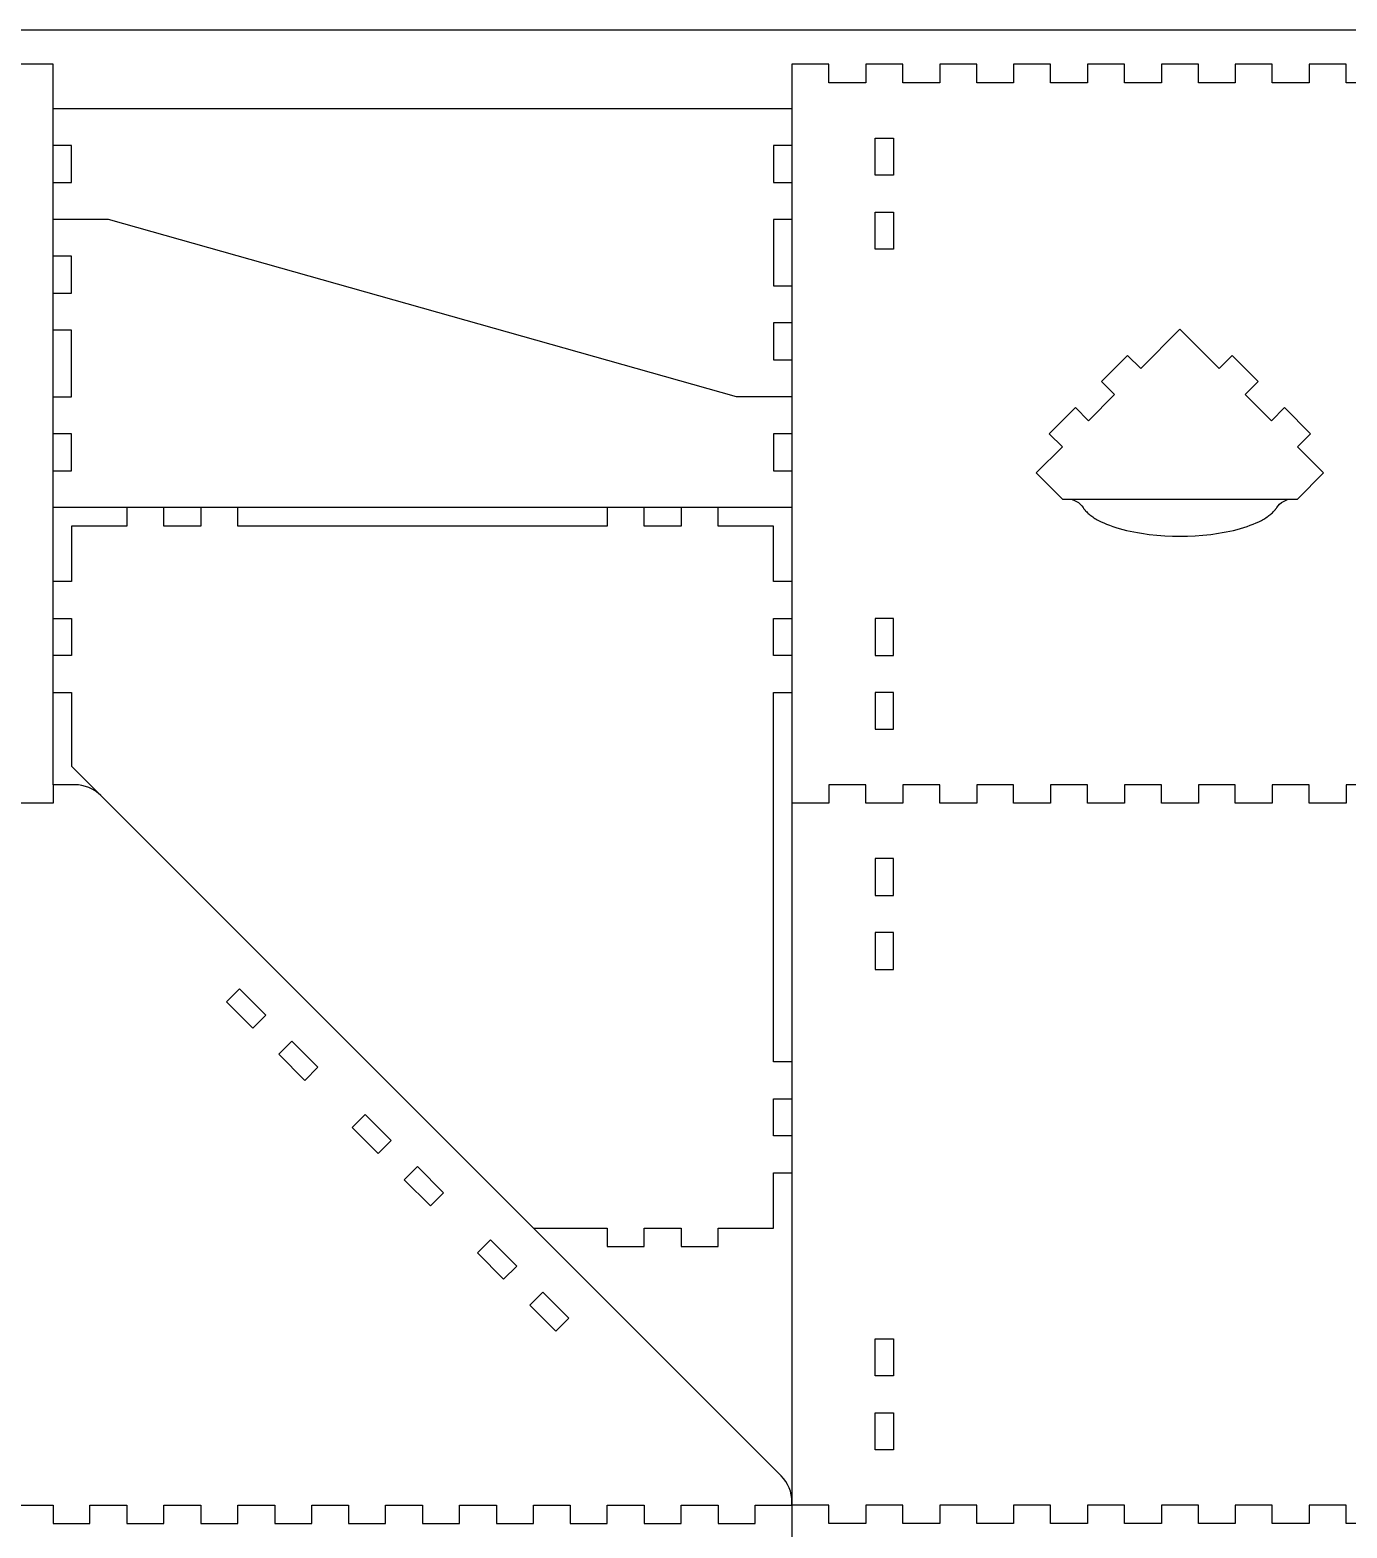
# Model space of a CAD drawing. Header units: millimetres. Extents: x 60913 to 63353, y 9976 to 12528.
# Drawn here: x 62083 to 62796, y 10386 to 11196 of the extents above; entities that cross this region are included whole.
import ezdxf

# ---------------------------------------------------------------- set-up
doc = ezdxf.new("R2010")
doc.units = ezdxf.units.MM
doc.header["$MEASUREMENT"] = 0
doc.layers.add('CUT', color=5, linetype='Continuous', true_color=0x0000ff)
doc.layers.add('Default', color=178, linetype='Continuous', true_color=0x000000)

msp = doc.modelspace()

# ---------------------------------------------------------------- linework, layer by layer
at = {"layer": 'CUT'}
for p, q in [((62095.58, 11153.95), (62495.58, 11153.95)), ((62495.58, 10937.88), (62095.58, 10937.88))]:
    msp.add_line(p, q, dxfattribs=at)
for points in [[(62095.58, 10787.88), (62095.58, 11177.88), (62075.58, 11177.88)], [(62815.58, 11167.88), (62795.58, 11167.88), (62795.58, 11177.88), (62775.58, 11177.88), (62775.58, 11167.88), (62755.58, 11167.88), (62755.58, 11177.88), (62735.58, 11177.88), (62735.58, 11167.88), (62715.58, 11167.88), (62715.58, 11177.88), (62695.58, 11177.88), (62695.58, 11167.88), (62675.58, 11167.88), (62675.58, 11177.88), (62655.58, 11177.88), (62655.58, 11167.88), (62635.58, 11167.88), (62635.58, 11177.88), (62615.58, 11177.88), (62615.58, 11167.88), (62595.58, 11167.88), (62595.58, 11177.88), (62575.58, 11177.88), (62575.58, 11167.88), (62555.58, 11167.88), (62555.58, 11177.88), (62535.58, 11177.88), (62535.58, 11167.88), (62515.58, 11167.88), (62515.58, 11177.88), (62495.58, 11177.88), (62495.58, 10777.88)], [(62095.58, 11113.95), (62105.58, 11113.95), (62105.58, 11133.95), (62095.58, 11133.95)], [(62495.58, 11133.95), (62485.58, 11133.95), (62485.58, 11113.95), (62495.58, 11113.95)], [(62495.58, 10997.88), (62465.58, 10997.88), (62125.58, 11093.95), (62095.58, 11093.95)], [(62495.58, 11093.95), (62485.58, 11093.95), (62485.58, 11057.88), (62495.58, 11057.88)], [(62095.58, 11053.95), (62105.58, 11053.95), (62105.58, 11073.95), (62095.58, 11073.95)], [(62495.58, 11037.88), (62485.58, 11037.88), (62485.58, 11017.88), (62495.58, 11017.88)], [(62095.58, 10997.88), (62105.58, 10997.88), (62105.58, 11033.95), (62095.58, 11033.95)], [(62095.58, 10957.88), (62105.58, 10957.88), (62105.58, 10977.88), (62095.58, 10977.88)], [(62495.58, 10977.88), (62485.58, 10977.88), (62485.58, 10957.88), (62495.58, 10957.88)], [(62135.58, 10937.88), (62135.58, 10927.88), (62105.58, 10927.88), (62105.58, 10897.88), (62095.58, 10897.88)], [(62175.58, 10937.88), (62175.58, 10927.88), (62155.58, 10927.88), (62155.58, 10937.88)], [(62395.58, 10937.88), (62395.58, 10927.88), (62195.58, 10927.88), (62195.58, 10937.88)], [(62435.58, 10937.88), (62435.58, 10927.88), (62415.58, 10927.88), (62415.58, 10937.88)], [(62495.58, 10897.88), (62485.58, 10897.88), (62485.58, 10927.88), (62455.58, 10927.88), (62455.58, 10937.88)], [(62095.58, 10877.88), (62105.58, 10877.88), (62105.58, 10857.88), (62095.58, 10857.88)], [(62495.58, 10857.88), (62485.58, 10857.88), (62485.58, 10877.88), (62495.58, 10877.88)], [(62095.58, 10837.88), (62105.58, 10837.88), (62105.58, 10797.88), (62121.44, 10782.02)], [(62495.58, 10637.88), (62485.58, 10637.88), (62485.58, 10837.88), (62495.58, 10837.88)], [(62815.58, 10787.88), (62795.58, 10787.88), (62795.58, 10777.88), (62775.58, 10777.88), (62775.58, 10787.88), (62755.58, 10787.88), (62755.58, 10777.88), (62735.58, 10777.88), (62735.58, 10787.88), (62715.58, 10787.88), (62715.58, 10777.88), (62695.58, 10777.88), (62695.58, 10787.88), (62675.58, 10787.88), (62675.58, 10777.88), (62655.58, 10777.88), (62655.58, 10787.88), (62635.58, 10787.88), (62635.58, 10777.88), (62615.58, 10777.88), (62615.58, 10787.88), (62595.58, 10787.88), (62595.58, 10777.88), (62575.58, 10777.88), (62575.58, 10787.88), (62555.58, 10787.88), (62555.58, 10777.88), (62535.58, 10777.88), (62535.58, 10787.88), (62515.58, 10787.88), (62515.58, 10777.88), (62495.58, 10777.88), (62495.58, 10397.88)], [(62495.58, 10597.88), (62485.58, 10597.88), (62485.58, 10617.88), (62495.58, 10617.88)], [(62355.58, 10547.88), (62395.58, 10547.88), (62395.58, 10537.88), (62415.58, 10537.88), (62415.58, 10547.88), (62435.58, 10547.88), (62435.58, 10537.88), (62455.58, 10537.88), (62455.58, 10547.88), (62485.58, 10547.88), (62485.58, 10577.88), (62495.58, 10577.88)], [(62075.58, 10397.88), (62095.58, 10397.88), (62095.58, 10387.88), (62115.58, 10387.88), (62115.58, 10397.88), (62135.58, 10397.88), (62135.58, 10387.88), (62155.58, 10387.88), (62155.58, 10397.88), (62175.58, 10397.88), (62175.58, 10387.88), (62195.58, 10387.88), (62195.58, 10397.88), (62215.58, 10397.88), (62215.58, 10387.88), (62235.58, 10387.88), (62235.58, 10397.88), (62255.58, 10397.88), (62255.58, 10387.88), (62275.58, 10387.88), (62275.58, 10397.88), (62295.58, 10397.88), (62295.58, 10387.88), (62315.58, 10387.88), (62315.58, 10397.88), (62335.58, 10397.88), (62335.58, 10387.88), (62355.58, 10387.88), (62355.58, 10397.88), (62375.58, 10397.88), (62375.58, 10387.88), (62395.58, 10387.88), (62395.58, 10397.88), (62415.58, 10397.88), (62415.58, 10387.88), (62435.58, 10387.88), (62435.58, 10397.88), (62455.58, 10397.88), (62455.58, 10387.88), (62475.58, 10387.88), (62475.58, 10397.88), (62495.58, 10397.88), (62495.58, 9997.88)], [(62815.58, 10387.88), (62795.58, 10387.88), (62795.58, 10397.88), (62775.58, 10397.88), (62775.58, 10387.88), (62755.58, 10387.88), (62755.58, 10397.88), (62735.58, 10397.88), (62735.58, 10387.88), (62715.58, 10387.88), (62715.58, 10397.88), (62695.58, 10397.88), (62695.58, 10387.88), (62675.58, 10387.88), (62675.58, 10397.88), (62655.58, 10397.88), (62655.58, 10387.88), (62635.58, 10387.88), (62635.58, 10397.88), (62615.58, 10397.88), (62615.58, 10387.88), (62595.58, 10387.88), (62595.58, 10397.88), (62575.58, 10397.88), (62575.58, 10387.88), (62555.58, 10387.88), (62555.58, 10397.88), (62535.58, 10397.88), (62535.58, 10387.88), (62515.58, 10387.88), (62515.58, 10397.88), (62495.58, 10397.88)]]:
    msp.add_lwpolyline(points, dxfattribs=at)
for points in [[(62550.58, 11117.88), (62540.58, 11117.88), (62540.58, 11137.88), (62550.58, 11137.88)], [(62550.58, 11077.88), (62540.58, 11077.88), (62540.58, 11097.88), (62550.58, 11097.88)], [(62550.58, 10877.88), (62540.58, 10877.88), (62540.58, 10857.88), (62550.58, 10857.88)], [(62550.58, 10837.88), (62540.58, 10837.88), (62540.58, 10817.88), (62550.58, 10817.88)], [(62540.58, 10727.88), (62550.58, 10727.88), (62550.58, 10747.88), (62540.58, 10747.88)], [(62540.58, 10687.88), (62550.58, 10687.88), (62550.58, 10707.88), (62540.58, 10707.88)], [(62203.65, 10656.14), (62189.51, 10670.28), (62196.58, 10677.36), (62210.72, 10663.21)], [(62231.93, 10627.86), (62217.79, 10642), (62224.86, 10649.07), (62239, 10634.93)], [(62271.58, 10588.21), (62257.44, 10602.36), (62264.51, 10609.43), (62278.65, 10595.28)], [(62299.86, 10559.93), (62285.72, 10574.07), (62292.79, 10581.14), (62306.93, 10567)], [(62325.37, 10534.43), (62339.51, 10520.28), (62346.58, 10527.36), (62332.44, 10541.5)], [(62353.65, 10506.14), (62367.79, 10492), (62374.86, 10499.07), (62360.72, 10513.21)], [(62550.58, 10467.88), (62540.58, 10467.88), (62540.58, 10487.88), (62550.58, 10487.88)], [(62550.58, 10427.88), (62540.58, 10427.88), (62540.58, 10447.88), (62550.58, 10447.88)]]:
    msp.add_lwpolyline(points, close=True, dxfattribs=at)
for points in [[(62641.94, 10942.53), (62769.22, 10942.53), (62783.36, 10956.67), (62769.22, 10970.81), (62776.29, 10977.88), (62762.15, 10992.02), (62755.08, 10984.95), (62740.94, 10999.1), (62748.01, 11006.17), (62733.86, 11020.31), (62726.79, 11013.24), (62705.58, 11034.45), (62684.37, 11013.24), (62677.3, 11020.31), (62663.15, 11006.17), (62670.23, 10999.1), (62656.08, 10984.95), (62649.01, 10992.02), (62634.87, 10977.88), (62641.94, 10970.81), (62627.8, 10956.67), (62641.94, 10942.53), (62644.75, 10942.53, -0.256614), (62653.19, 10937.89), (62653.32, 10937.69), (62653.45, 10937.5), (62653.59, 10937.3), (62653.74, 10937.1), (62653.89, 10936.9), (62654.04, 10936.71), (62654.21, 10936.51), (62654.38, 10936.31), (62654.73, 10935.92), (62655.11, 10935.53), (62655.51, 10935.13), (62655.94, 10934.74), (62656.39, 10934.36), (62656.86, 10933.97), (62657.36, 10933.59), (62657.88, 10933.21), (62658.42, 10932.83), (62658.99, 10932.45), (62659.58, 10932.08), (62660.19, 10931.72), (62660.83, 10931.35), (62661.49, 10930.99), (62662.17, 10930.64), (62662.87, 10930.29), (62664.33, 10929.61), (62665.88, 10928.95), (62667.5, 10928.32), (62669.2, 10927.71), (62670.96, 10927.14), (62672.78, 10926.59), (62674.67, 10926.07), (62676.6, 10925.59), (62678.58, 10925.14), (62680.59, 10924.73), (62682.64, 10924.35), (62684.71, 10924), (62688.91, 10923.42), (62693.14, 10922.97), (62697.36, 10922.67), (62701.51, 10922.49), (62705.58, 10922.43), (62709.65, 10922.49), (62713.8, 10922.67), (62718.02, 10922.97), (62722.25, 10923.42), (62726.45, 10924), (62728.52, 10924.35), (62730.57, 10924.73), (62732.58, 10925.14), (62734.56, 10925.59), (62736.49, 10926.07), (62738.38, 10926.59), (62740.2, 10927.14), (62741.96, 10927.71), (62743.66, 10928.32), (62745.28, 10928.95), (62746.83, 10929.61), (62748.29, 10930.29), (62749, 10930.64), (62749.67, 10930.99), (62750.33, 10931.35), (62750.97, 10931.72), (62751.58, 10932.08), (62752.17, 10932.45), (62752.74, 10932.83), (62753.28, 10933.21), (62753.8, 10933.59), (62754.3, 10933.97), (62754.77, 10934.36), (62755.22, 10934.74), (62755.65, 10935.13), (62756.05, 10935.53), (62756.43, 10935.92), (62756.78, 10936.31), (62756.95, 10936.51), (62757.12, 10936.71), (62757.27, 10936.9), (62757.42, 10937.1), (62757.57, 10937.3), (62757.71, 10937.5), (62757.84, 10937.69), (62757.97, 10937.89, -0.256614), (62766.41, 10942.53), (62769.22, 10942.53)], [(62495.58, 10397.88), (62495.58, 10399.6, 0.198912), (62489.72, 10413.74), (62121.44, 10782.02, 0.198912), (62107.3, 10787.88), (62095.58, 10787.88), (62095.58, 10777.88), (62075.58, 10777.88)]]:
    msp.add_lwpolyline(points, format="xyb", dxfattribs=at)
at = {"layer": 'Default'}
msp.add_lwpolyline([(63352.58, 11196.47), (63352.58, 9976.47), (60912.58, 9976.47), (60912.58, 11196.47)], close=True, dxfattribs=at)

doc.saveas('drawing.dxf')
